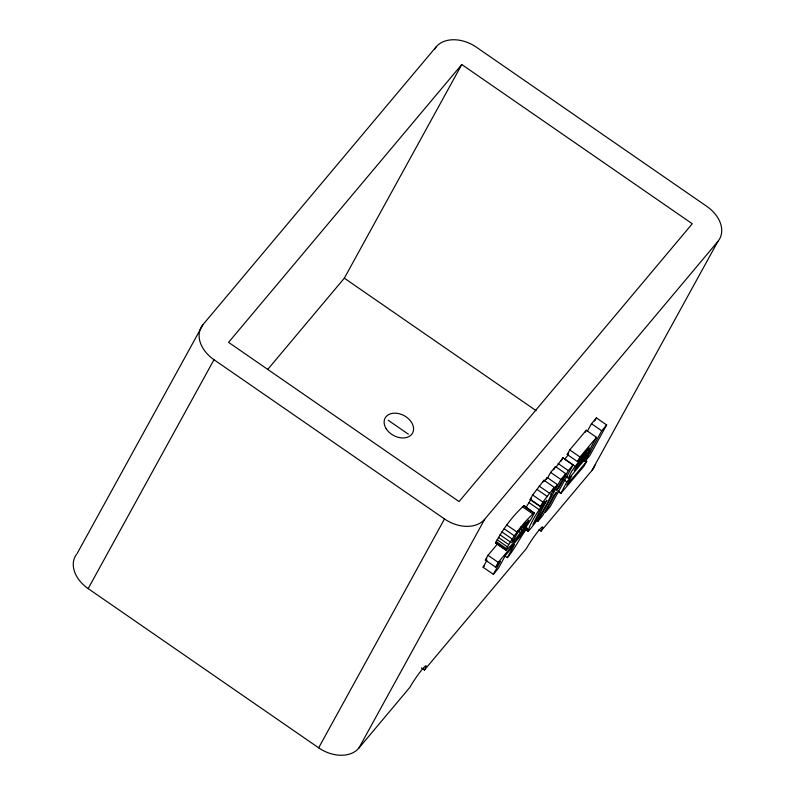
<?xml version="1.0" encoding="UTF-8"?>
<svg xmlns="http://www.w3.org/2000/svg" width="795" height="795" viewBox="0 0 795 795"><rect width="100%" height="100%" fill="white"/><g stroke="black" fill="none" stroke-linecap="round" stroke-linejoin="round"><path stroke-width="1.19" d="M557.961 491.588L560.753 493.526L566.835 481.919L571.744 476.076L566.805 485.059L586.71 461.348L584.842 460.066M557.494 484.632L554.97 489.233L550.756 494.252L551.303 494.54C545.549 507.657 538.006 520.417 528.437 531.13L527.959 531.249C531.358 520.486 538.473 510.956 544.655 501.516L540.342 506.654L530.096 499.578L532.63 494.977L543.989 480.25L554.234 487.325L552.326 490.793L557.494 484.632L547.258 477.557L544.297 481.074M534.359 513.202C527.085 526.846 517.466 540.073 505.988 550.309L495.692 542.717C502.957 529.063 512.596 515.885 524.044 505.62L534.359 513.202L532.501 511.91M505.988 550.309L505.928 549.792C513.202 536.138 522.842 522.961 534.29 512.695M588.707 449.781L590.576 451.063L588.042 455.664L571.267 475.658L568.544 477.974C572.798 466.148 583.331 458.546 589.095 447.724L577.458 461.597L567.213 454.511L569.737 449.92L586.253 430.244L596.498 437.32L588.866 451.202L577.259 465.035L574.229 470.541L590.576 451.063L601.736 430.81L606.645 424.957L596.399 417.882L591.49 423.735L587.376 431.198M583.053 460.116L584.911 461.408L588.042 455.664M77.125 553.549L202.964 324.658L436.157 46.845A31.273 22.459 28.8 0 1 476.344 47.173L706.834 206.392A31.273 22.459 28.8 0 1 717.875 241.451L592.037 470.342L541.027 531.11A15.642 1.53 -55.4 0 0 538.98 530.255A15.642 1.53 -55.4 0 0 526.449 548.471L424.431 670.016A15.642 1.53 -55.4 0 0 422.384 669.161A15.642 1.53 -55.4 0 0 409.852 687.377L358.843 748.155A31.273 22.459 28.8 0 1 318.656 747.827L88.165 588.608A31.273 22.459 28.8 0 1 76.519 554.324M88.165 588.608L213.994 359.718A31.273 22.459 28.8 0 1 202.964 324.658M434.964 49.012L436.157 46.845M267.657 369.506L344.324 278.171L461.766 64.534L692.266 223.753L459.063 501.575L228.572 342.357L461.766 64.534M318.656 747.827L444.494 518.936A31.273 22.459 28.8 0 0 484.682 519.264L717.875 241.451M358.843 748.155L484.682 519.264M486.977 560.217L483.112 567.252L493.357 574.328L500.542 561.27L495.593 567.153L485.357 560.077L487.981 555.298L497.551 543.899M495.593 567.153L498.227 562.383L526.936 528.168L525.078 526.876M543.035 481.979L543.989 480.25M546.245 479.395L547.258 477.557M547.695 477.755L550.637 472.409L555.506 466.595L565.752 473.671L556.401 490.684L558.984 487.603L568.346 470.59L573.185 464.827L562.94 457.751L556.341 466.705M553.757 469.785L555.506 466.595M504.557 555.725L507.349 557.653L514.534 544.595L505.451 555.417L498.266 568.485L493.357 574.328M561.171 460.961L562.94 457.751M526.936 528.168C520.019 537.728 514.991 548.58 507.349 557.653M540.342 506.654L542.876 502.052L554.234 487.325M585.08 432.381L586.253 430.244M536.069 519.94L537.927 521.232L560.882 479.484L565.752 473.671M594.66 421.052L596.399 417.882M573.185 464.827L550.229 506.574L545.39 512.338L556.311 492.463L553.727 495.543L542.806 515.428L537.927 521.232M577.458 461.597L579.982 456.996L596.498 437.32M586.71 461.348L584.126 466.039L560.753 493.526M606.645 424.957L589.82 455.555L584.911 461.408M527.333 523.348L528.784 520.079L518.072 532.312L511.622 542.776L517.048 537.162L526.37 524.879L527.333 523.348L525.475 522.067M525.912 507.558L530.822 499.667L541.067 506.743M567.213 454.511L568.763 452.663M530.096 499.578L531.537 497.869M568.514 454.581L564.629 459.202L574.874 466.277M485.357 560.077L486.769 558.398M483.112 567.252L484.513 565.583M495.752 543.233L506.544 550.17M591.49 423.735L601.736 430.81M344.324 278.171L536.059 410.618M569.737 449.92L579.982 456.996M558.1 463.515L568.346 470.59M566.686 476.692L568.544 477.974M565.792 476.503L568.584 478.431M564.043 479.991L566.835 481.919M550.637 472.409L560.882 479.484M558.07 490.982L560.872 492.92M539.119 486.053L549.355 493.129M537.201 489.521L547.447 496.607M532.63 494.977L542.876 502.052M528.953 502.569L539.199 509.645M530.643 510.629L524.044 505.62M523.478 505.779L533.723 512.855M522.305 506.693L532.551 513.769M388.238 420.277L408.382 434.199M538.99 529.699L541.027 531.11M524.501 523.597L526.37 524.879M523.358 525.286L525.217 526.578M525.445 527.681L528.238 529.609M526.061 529.371L527.93 530.663M526.578 529.838L528.437 531.13M521.103 526.509L523.895 528.437M526.101 529.957L527.959 531.249M520.467 529.261L522.335 530.553M517.873 530.782L520.665 532.71M506.872 525.078L517.118 532.153M504.179 528.764L514.425 535.85M501.953 531.954L512.189 539.03M512.01 539.517L513.868 540.809M500.015 534.836L510.261 541.912M498.385 537.43L508.631 544.505M497.054 539.726L507.299 546.801M496.12 541.544L506.365 548.62M495.692 542.717L505.928 549.792M213.994 359.718L444.494 518.936M487.981 555.298L498.227 562.383M421.38 667.909L424.431 670.016M594.938 465.244A31.273 22.459 28.8 0 1 592.037 470.342M546.761 500.274L539.805 513.729L532.879 524.481L540.053 510.38L546.761 500.274M386.141 428.654A15.642 11.229 28.8 0 0 411.661 434.408A15.642 11.229 28.8 0 0 398.762 413.619A15.642 11.229 28.8 0 0 386.141 428.654"/></g></svg>
